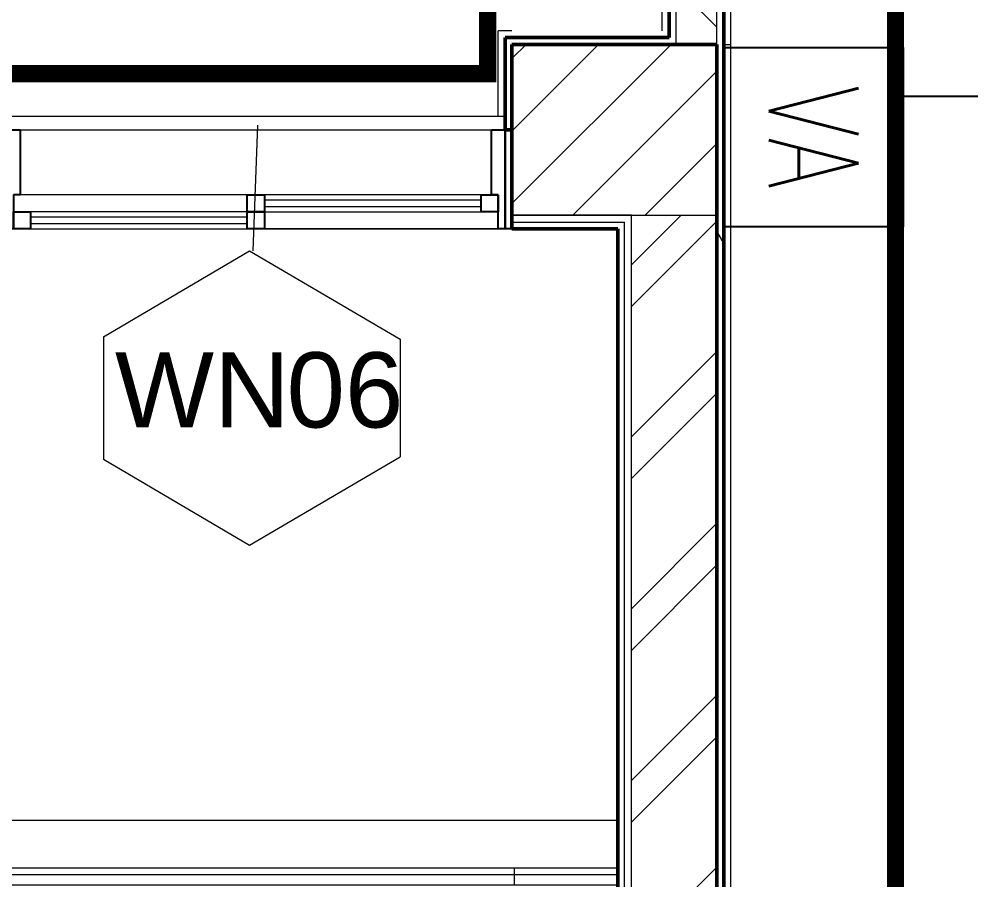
# Model space of a CAD drawing. Header units: millimetres. Extents: x -9358 to 257996, y -67499 to 9117.
# Drawn here: x 32057 to 34844, y -55453 to -52934 of the extents above; entities that cross this region are included whole.
import ezdxf
from ezdxf.enums import TextEntityAlignment as Align

# ---------------------------------------------------------------- set-up
doc = ezdxf.new("R2010")
doc.units = ezdxf.units.MM
doc.header["$LTSCALE"] = 1000
for name, color, linetype, lineweight in [('A-COL-RFC', 8, 'Continuous', 18), ('A-COL-RFC-1', 8, 'Continuous', 9), ('A-COL-RFC-2', 8, 'Continuous', 50), ('A-TYP-WIN', 8, 'Continuous', 0), ('A-WAL-CLD', 8, 'Continuous', 9), ('A-WAL-CMU', 8, 'Continuous', 50), ('A-WAL-LOW-20', 8, 'Continuous', 18), ('A-WAL-LOW-30', 8, 'Continuous', 18), ('A-WAL-PAT-1', 8, 'Continuous', 9), ('A-WAL-PRT', 8, 'Continuous', 50), ('A-WIN', 8, 'Continuous', 9), ('A-WIN-1', 8, 'Continuous', 25), ('A-WIN-2', 8, 'Continuous', 18)]:
    doc.layers.add(name, color=color, linetype=linetype, lineweight=lineweight)
for name, color, linetype in [('DATANET', 4, 'Continuous'), ('E680T_SEC', 2, 'Continuous'), ('F POINT AGN', 7, 'Continuous'), ('Route - rack1', 7, 'Continuous')]:
    doc.layers.add(name, color=color, linetype=linetype)
doc.styles.add('Arial_8', font='arial.ttf', dxfattribs={"height": 220})
doc.styles.add('ROMANS', font='romans.shx', dxfattribs={"width": 0.75})
pattern_1 = [(0, (0, 0), (812.8, 203.2), [33.528, -576.072, 33.528, -576.072, -3251.2]), (0, (0, 0), (812.8, 203.2), [-1219.2, 33.528, -1185.672, 33.528, -576.072, -1422.4]), (0, (0, 0), (812.8, 203.2), [-3048, 33.528, -372.872, 33.528, -982.472]), (120, (304.8, 101.6), (-582.37636, 602.30545), [33.528, -576.072, 33.528, -576.072, -3251.2]), (120, (304.8, 101.6), (-582.37636, 602.30545), [-1219.2, 33.528, -1185.672, 33.528, -576.072, -1422.4]), (120, (304.8, 101.6), (-582.37636, 602.30545), [-3048, 33.528, -372.872, 33.528, -982.472]), (240, (406.4, 508), (-230.42364, -805.50545), [33.528, -576.072, 33.528, -576.072, -3251.2]), (240, (406.4, 508), (-230.42364, -805.50545), [-1219.2, 33.528, -1185.672, 33.528, -576.072, -1422.4]), (240, (406.4, 508), (-230.42364, -805.50545), [-3048, 33.528, -372.872, 33.528, -982.472])]

# ---------------------------------------------------------------- blocks, each defined once
blk = doc.blocks.new('Window Tag - Window Tag-41068-01-Ground Floor Plan')
at = {"layer": 'A-TYP-WIN'}
for p, q in [((-4.506, 1.627), (-0.238, 4.142)), ((-0.238, 4.142), (4.181, 1.556)), ((-4.506, 1.627), (-4.506, -1.959)), ((4.181, 1.556), (4.181, -1.888)), ((-0.238, -4.474), (4.181, -1.888)), ((-4.506, -1.959), (-0.238, -4.474))]:
    blk.add_line(p, q, dxfattribs=at)
blk = doc.blocks.new('AV SYSTEM RACK')
at = {"color": 3}
blk.add_lwpolyline([(2.778, 242.077), (7.778, 242.077), (7.778, 247.077), (2.778, 247.077)], close=True, dxfattribs=at)
at = {"layer": 'E680T_SEC', "color": 3, "style": 'ROMANS', "width": 0.75}
blk.add_text('AV', height=2.5, dxfattribs=at).set_placement((5.278, 244.577), align=Align.MIDDLE_CENTER)
blk = doc.blocks.new('Sliding_Window_Single - 1500 x 2700-2664408-01-Ground Floor Furniture Plan')
at = {"layer": 'A-WIN'}
for p, q in [((-675, 145), (705, 145)), ((-10, -45), (-675, -45)), ((675, -45), (40, -45)), ((-10, -95), (-645, -95)), ((40, -95), (675, -95)), ((-645, -145), (-10, -145)), ((725, -145), (40, -145)), ((40, -145), (725, -145))]:
    blk.add_line(p, q, dxfattribs=at)
at = {"layer": 'A-WIN-1'}
for p, q in [((-735, 145), (-715, 145)), ((-715, 145), (-675, 145)), ((-715, -145), (-715, 145)), ((-715, 145), (-715, -145)), ((-675, 145), (-675, -45)), ((705, 145), (745, 145)), ((705, -45), (705, 145)), ((745, 145), (745, -145)), ((745, -145), (745, 145)), ((-695, -45), (-695, -145)), ((-675, -45), (-695, -45)), ((-10, -95), (-10, -45)), ((-10, -45), (40, -45)), ((40, -45), (40, -95)), ((675, -95), (675, -45)), ((675, -45), (725, -45)), ((725, -45), (705, -45)), ((725, -145), (725, -45)), ((725, -45), (725, -95)), ((-695, -145), (-695, -95)), ((-695, -95), (-645, -95)), ((-645, -95), (-645, -145)), ((-10, -145), (-10, -95)), ((-10, -95), (40, -95)), ((40, -95), (-10, -95)), ((40, -95), (40, -145)), ((725, -95), (675, -95)), ((-715, -145), (-735, -145)), ((-695, -145), (-715, -145)), ((-645, -145), (-695, -145)), ((40, -145), (-10, -145)), ((745, -145), (725, -145)), ((765, -145), (745, -145))]:
    blk.add_line(p, q, dxfattribs=at)
at = {"layer": 'A-WIN-2'}
for p, q in [((40, -60), (675, -60)), ((40, -80), (40, -60)), ((675, -80), (40, -80)), ((675, -60), (675, -80)), ((-645, -110), (-10, -110)), ((-645, -130), (-645, -110)), ((-10, -110), (-10, -130)), ((-10, -130), (-645, -130))]:
    blk.add_line(p, q, dxfattribs=at)
blk = doc.blocks.new('Walls 190 - Walls 6-2351718-01-Ground Floor Furniture Plan')
at = {"layer": 'A-WAL-PAT-1'}
h = blk.add_hatch(dxfattribs=at)
h.set_pattern_fill('FP_131', color=256, style=0, pattern_type=2)
h.set_pattern_definition([(270, (29455.4, -55970), (900, 6e-14), [700, -700]), (270, (29905.4, -55270), (1800, 1e-13), [700, -700]), (180, (29905.4, -55270), (-9e-14, -700), [])])
h.paths.add_polyline_path([(33559.6, -55320), (33810, -55320), (33810, -55270), (29180, -55270), (29180, -55320), (31593.4, -55320)], flags=0)
at = {"layer": 'A-WAL-LOW-20'}
for p, q in [((29180, -55270), (33810, -55270)), ((29180, -55320), (29180, -55270)), ((33810, -55320), (29180, -55320))]:
    blk.add_line(p, q, dxfattribs=at)
blk = doc.blocks.new('G')
at = {"layer": 'A-COL-RFC-1'}
h = blk.add_hatch(dxfattribs=at)
h.set_pattern_fill('FP_4', color=256, style=0, pattern_type=2)
h.set_pattern_definition([(45, (0, 0), (-106.066, 106.066), [])])
h.paths.add_polyline_path([(33850, -53360), (34100, -53360), (34100, -52860), (33500, -52860), (33500, -53360), (33559.6, -53360)], flags=0)
at = {"layer": 'A-WAL-PAT-1'}
h = blk.add_hatch(dxfattribs=at)
h.set_pattern_fill('FP_2', color=256, style=0, pattern_type=2)
h.set_pattern_definition(pattern_1)
h.paths.add_polyline_path([(34100, -52860), (34120, -52860), (34120, -49300), (34100, -49300), (34100, -51668.2)], flags=0)
h = blk.add_hatch(dxfattribs=at)
h.set_pattern_fill('FP_3', color=256, style=0, pattern_type=2)
h.set_pattern_definition([(45, (0, 0), (-224.5064, 224.5064), []), (135, (0, 0), (-224.5064, -224.5064), [])])
h.paths.add_polyline_path([(34100, -52860), (34100, -49550), (33980, -49550), (33980, -52860)], flags=0)
h = blk.add_hatch(dxfattribs=at)
h.set_pattern_fill('FP_2', color=256, style=0, pattern_type=2)
h.set_pattern_definition(pattern_1)
h.paths.add_polyline_path([(33960, -52840), (33980, -52840), (33980, -49570), (33960, -49570), (33960, -51668.2)], flags=0)
h = blk.add_hatch(dxfattribs=at)
h.set_pattern_fill('FP_2', color=256, style=0, pattern_type=2)
h.set_pattern_definition(pattern_1)
h.paths.add_polyline_path([(33500, -52860), (33980, -52860), (33980, -52840), (33500, -52840)], flags=0)
h = blk.add_hatch(dxfattribs=at)
h.set_pattern_fill('FP_2', color=256, style=0, pattern_type=2)
h.set_pattern_definition(pattern_1)
h.paths.add_polyline_path([(34100, -57230), (34120, -57230), (34120, -52860), (34100, -52860), (34100, -56004.6)], flags=0)
h = blk.add_hatch(dxfattribs=at)
h.set_pattern_fill('FP_1', color=256, style=0, pattern_type=2)
h.set_pattern_definition([(45, (0, 0), (-251.4472, 251.4472), []), (45, (0, 381), (-251.4472, 251.4472), [])])
h.paths.add_polyline_path([(34100, -57250), (34100, -53360), (33850, -53360), (33850, -57250)], flags=0)
h = blk.add_hatch(dxfattribs=at)
h.set_pattern_fill('FP_2', color=256, style=0, pattern_type=2)
h.set_pattern_definition(pattern_1)
h.paths.add_polyline_path([(33830, -57770), (33830, -53400), (33810, -53400), (33810, -57770)], flags=0)
at = {"layer": 'A-COL-RFC'}
for p, q in [((33500, -53360), (33850, -53360)), ((33850, -53360), (34100, -53360))]:
    blk.add_line(p, q, dxfattribs=at)
at = {"layer": 'A-COL-RFC-2'}
for p, q in [((34100, -52860), (33500, -52860)), ((33500, -52860), (33500, -53360)), ((34100, -53360), (34100, -52860))]:
    blk.add_line(p, q, dxfattribs=at)
at = {"layer": 'A-WAL-CLD'}
for p, q in [((34100, -52860), (34100, -49550)), ((33980, -49570), (33980, -52860)), ((33500, -53380), (33830, -53380)), ((33830, -57770), (33830, -53380)), ((33850, -57250), (33850, -53360))]:
    blk.add_line(p, q, dxfattribs=at)
at = {"layer": 'A-WAL-CMU'}
for p, q in [((33480, -52840), (33480, -53110)), ((33960, -52840), (33480, -52840)), ((33500, -53110), (33500, -52860)), ((33500, -52860), (33980, -52860)), ((34100, -52860), (34100, -57230)), ((34120, -57230), (34120, -52860)), ((33480, -53110), (33500, -53110)), ((33500, -53360), (33500, -53400)), ((33500, -53400), (33810, -53400)), ((33810, -53400), (33810, -57790))]:
    blk.add_line(p, q, dxfattribs=at)
at = {"layer": 'A-WAL-LOW-30'}
for p, q in [((34140, -49300), (34140, -52860)), ((33940, -52820), (33940, -49590)), ((33460, -53070), (33460, -52820)), ((33500, -52820), (33460, -52820)), ((34120, -52860), (34140, -52860)), ((34140, -52860), (34140, -57210)), ((31700, -53070), (33480, -53070)), ((33850, -53360), (33500, -53360)), ((31170, -55130), (33810, -55130)), ((33810, -55290), (31170, -55290))]:
    blk.add_line(p, q, dxfattribs=at)
at = {"layer": 'A-WAL-PRT'}
for p, q in [((34120, -52860), (34120, -49300)), ((33960, -49570), (33960, -52840)), ((33980, -52860), (34100, -52860))]:
    blk.add_line(p, q, dxfattribs=at)
at = {"layer": 'A-WAL-LOW-20'}
blk.add_blockref('Walls 190 - Walls 6-2351718-01-Ground Floor Furniture Plan', (0, 0), dxfattribs=at)
at = {"layer": 'A-WIN'}
blk.add_blockref('Sliding_Window_Single - 1500 x 2700-2664408-01-Ground Floor Furniture Plan', (32735, -53255), dxfattribs=at)
blk = doc.blocks.new('RACK1 - ROUTE')
at = {"layer": 'F POINT AGN', "color": 1, "const_width": 50}
blk.add_lwpolyline([(33216.4, -39182.4), (33216.4, -45739), (30074, -45739), (30074, -48938), (33831, -48938), (33831, -46097), (32618, -46097), (32618, -49892), (30452, -49892), (30452, -53094), (33429, -53094), (33429, -44212), (35742, -44212), (35742, -45666), (34623, -45666), (34623, -57341), (50943, -57341), (50943, -44543), (37950, -44543), (38801, -44543), (43778, -44543), (43778, -28172)], dxfattribs=at)

msp = doc.modelspace()

# ---------------------------------------------------------------- block references
msp.add_blockref('G', (0, -148.1))

# ---------------------------------------------------------------- next in the draw order: linework, layer by layer
at = {"layer": 'A-TYP-WIN'}
msp.add_line((32755, -53245), (32740.9, -53612), dxfattribs=at)
at = {"layer": 'DATANET', "color": 3, "ltscale": 0.07}
msp.add_lwpolyline([(37874.2, -43961.9), (37874.2, -53160.6), (34599, -53160.6)], dxfattribs=at)

# ---------------------------------------------------------------- next in the draw order: block references
at = {"layer": 'A-TYP-WIN', "xscale": 99.99999999999991, "yscale": 99.99999999999991, "zscale": 99.99999999999991}
msp.add_blockref('Window Tag - Window Tag-41068-01-Ground Floor Plan', (32755, -54026.2), dxfattribs=at)
at = {"layer": 'DATANET', "color": 3, "xscale": -105, "yscale": 105, "zscale": 105, "rotation": 270}
msp.add_blockref('AV SYSTEM RACK', (8702.8, -53834), dxfattribs=at)
at = {"layer": 'Route - rack1', "color": 1}
msp.add_blockref('RACK1 - ROUTE', (0, 0), dxfattribs=at)

# ---------------------------------------------------------------- next in the draw order: texts
at = {"layer": 'A-TYP-WIN', "char_height": 220, "attachment_point": 1, "style": 'Arial_8'}
for s, insert, width in [('WN', (32337.5, -53909.2), 609.282), ('06', (32840.2, -53909.2), 400.844)]:
    msp.add_mtext(s, dxfattribs=dict(at, insert=insert, width=width))

doc.saveas('drawing.dxf')
